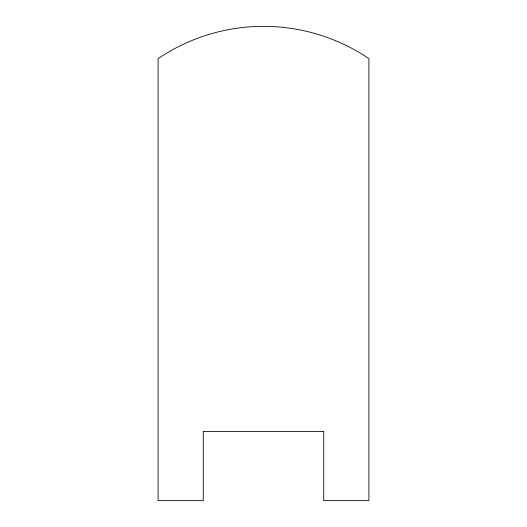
<?xml version="1.0" encoding="UTF-8"?>
<svg xmlns="http://www.w3.org/2000/svg" width="527" height="527" viewBox="0 0 527 527"><rect width="100%" height="100%" fill="white"/><g stroke="black" fill="none" stroke-linecap="round" stroke-linejoin="round"><path stroke-width="0.79" d="M323.73 431.389L203.27 431.389L203.27 500.65L158.1 500.65L158.1 58.629A188.211 188.211 0 0 1 368.9 58.629L368.9 500.65L323.73 500.65L323.73 431.389"/></g></svg>
